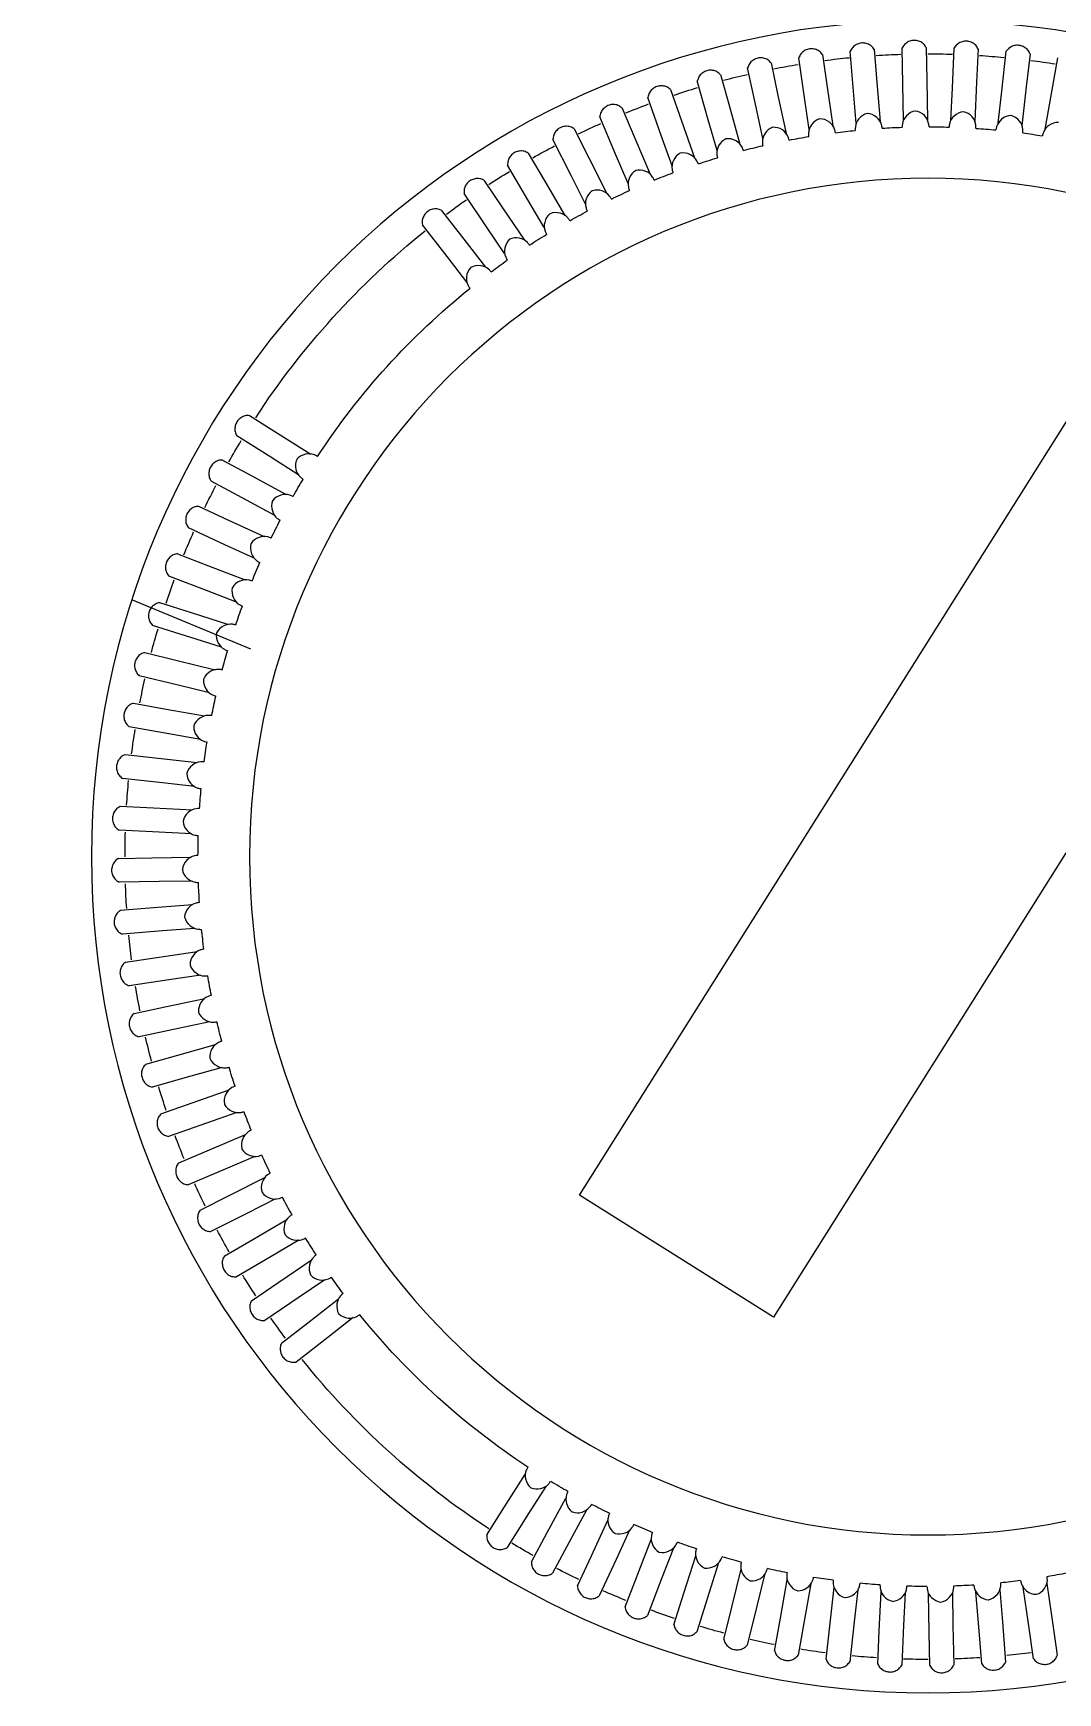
# Model space of a CAD drawing. Header units: inches. Extents: x 12 to 11036, y 8 to 6728.
# Drawn here: x 10831.99 to 10839.58, y 4272.64 to 4284.95 of the extents above; entities that cross this region are included whole.
import ezdxf

# ---------------------------------------------------------------- set-up
doc = ezdxf.new("R2010")
doc.units = ezdxf.units.IN
doc.header["$MEASUREMENT"] = 0

# ---------------------------------------------------------------- blocks, each defined once
blk = doc.blocks.new('A$C114D03CA')
at = {"color": 7, "linetype": 'Continuous', "lineweight": 25}
for p, q in [((27.163, -41.995), (27.172, -41.458)), ((29.565, -49.963), (25.836, -44.039)), ((24.398, -44.944), (28.126, -50.869)), ((32.001, -45.916), (32.882, -45.551)), ((32.929, -48.236), (32.398, -48.158)), ((28.126, -50.869), (29.565, -49.963))]:
    blk.add_line(p, q, dxfattribs=at)
at = {"color": 7, "linetype": 'Continuous', "lineweight": 25, "flags": 128}
for points in [[(26.812, -41.994), (26.8, -41.756), (26.786, -41.458)], [(26.995, -41.455), (26.99, -41.701), (26.985, -41.991)], [(26.113, -42.061), (26.071, -41.826), (26.019, -41.532)], [(26.225, -41.503), (26.253, -41.747), (26.285, -42.036)], [(26.461, -42.016), (26.435, -41.779), (26.401, -41.483)], [(26.609, -41.466), (26.621, -41.712), (26.634, -42.003)], [(27.38, -41.468), (27.36, -41.714), (27.336, -42.003)], [(27.513, -42.017), (27.533, -41.78), (27.557, -41.482)], [(27.764, -41.506), (27.728, -41.75), (27.686, -42.037)], [(27.861, -42.063), (27.896, -41.827), (27.939, -41.532)], [(28.144, -41.569), (28.093, -41.81), (28.032, -42.094)], [(28.206, -42.131), (28.256, -41.897), (28.318, -41.606)], [(28.52, -41.655), (28.453, -41.893), (28.375, -42.172)], [(28.545, -42.22), (28.61, -41.991), (28.691, -41.703)], [(28.889, -41.766), (28.808, -41.999), (28.711, -42.273)], [(28.878, -42.332), (28.958, -42.107), (29.057, -41.825)], [(29.251, -41.901), (29.154, -42.127), (29.041, -42.395)], [(29.204, -42.464), (29.297, -42.245), (29.414, -41.97)], [(29.603, -42.058), (29.492, -42.278), (29.361, -42.537)], [(29.52, -42.617), (29.627, -42.404), (29.761, -42.138)], [(29.944, -42.238), (29.819, -42.45), (29.672, -42.7)], [(29.825, -42.79), (29.946, -42.585), (30.097, -42.328)], [(30.273, -42.439), (30.135, -42.643), (29.972, -42.883)], [(30.119, -42.983), (30.253, -42.785), (30.42, -42.538)], [(30.589, -42.661), (30.438, -42.855), (30.26, -43.085)], [(30.4, -43.194), (30.546, -43.005), (30.729, -42.77)], [(32.011, -44.184), (31.802, -44.315), (31.556, -44.47)], [(31.651, -44.62), (31.853, -44.493), (32.105, -44.334)], [(32.21, -44.514), (31.994, -44.631), (31.738, -44.77)], [(31.823, -44.926), (32.033, -44.812), (32.295, -44.67)], [(32.388, -44.856), (32.165, -44.959), (31.901, -45.081)], [(31.976, -45.242), (32.192, -45.142), (32.463, -45.017)], [(32.544, -45.209), (32.314, -45.297), (32.043, -45.402)], [(32.107, -45.568), (32.33, -45.481), (32.608, -45.374)], [(32.677, -45.571), (32.442, -45.645), (32.165, -45.732)], [(32.218, -45.901), (32.446, -45.829), (32.73, -45.74)], [(32.786, -45.941), (32.547, -45.999), (32.265, -46.068)], [(32.307, -46.24), (32.539, -46.184), (32.828, -46.113)], [(32.871, -46.317), (32.629, -46.36), (32.343, -46.411)], [(32.374, -46.585), (32.609, -46.543), (32.902, -46.491)], [(32.932, -46.697), (32.687, -46.725), (32.399, -46.757)], [(32.418, -46.934), (32.656, -46.907), (32.952, -46.874)], [(32.968, -47.081), (32.722, -47.093), (32.432, -47.107)], [(32.441, -47.284), (32.679, -47.273), (32.977, -47.259)], [(32.98, -47.467), (32.734, -47.463), (32.443, -47.458)], [(32.44, -47.635), (32.679, -47.639), (32.977, -47.644)], [(32.967, -47.852), (32.721, -47.832), (32.432, -47.809)], [(32.417, -47.986), (32.655, -48.005), (32.952, -48.029)], [(32.372, -48.334), (32.608, -48.368), (32.903, -48.412)], [(32.866, -48.617), (32.625, -48.565), (32.341, -48.505)], [(32.304, -48.678), (32.538, -48.728), (32.829, -48.79)], [(32.779, -48.992), (32.542, -48.926), (32.263, -48.847)], [(32.214, -49.018), (32.444, -49.082), (32.731, -49.163)], [(32.668, -49.362), (32.436, -49.28), (32.162, -49.184)], [(32.103, -49.351), (32.328, -49.43), (32.61, -49.529)], [(32.534, -49.723), (32.307, -49.627), (32.04, -49.513)], [(31.971, -49.676), (32.19, -49.77), (32.465, -49.887)], [(32.377, -50.075), (32.157, -49.965), (31.897, -49.834)], [(31.818, -49.992), (32.031, -50.1), (32.297, -50.234)], [(32.197, -50.417), (31.985, -50.292), (31.734, -50.145)], [(31.644, -50.298), (31.85, -50.419), (32.107, -50.57)], [(31.996, -50.746), (31.792, -50.608), (31.552, -50.445)], [(31.452, -50.591), (31.65, -50.725), (31.896, -50.893)], [(31.774, -51.061), (31.579, -50.91), (31.35, -50.732)], [(31.241, -50.872), (31.43, -51.019), (31.665, -51.201)], [(30.251, -52.483), (30.12, -52.274), (29.965, -52.029)], [(29.815, -52.123), (29.942, -52.325), (30.101, -52.577)], [(29.921, -52.683), (29.804, -52.466), (29.665, -52.211)], [(29.579, -52.861), (29.476, -52.637), (29.354, -52.373)], [(29.509, -52.295), (29.623, -52.505), (29.765, -52.767)], [(29.226, -53.016), (29.137, -52.787), (29.033, -52.516)], [(29.193, -52.448), (29.293, -52.665), (29.418, -52.935)], [(28.864, -53.149), (28.79, -52.914), (28.703, -52.637)], [(28.867, -52.58), (28.953, -52.802), (29.061, -53.08)], [(28.194, -52.779), (28.251, -53.011), (28.322, -53.301)], [(28.494, -53.258), (28.436, -53.019), (28.367, -52.737)], [(28.534, -52.69), (28.606, -52.918), (28.695, -53.202)], [(26.101, -52.844), (26.066, -53.08), (26.023, -53.375)], [(26.199, -53.401), (26.234, -53.157), (26.276, -52.87)], [(26.449, -52.89), (26.43, -53.128), (26.406, -53.425)], [(26.582, -53.439), (26.602, -53.194), (26.626, -52.904)], [(27.353, -53.441), (27.342, -53.195), (27.328, -52.905)], [(27.501, -52.891), (27.528, -53.128), (27.561, -53.424)], [(27.737, -53.405), (27.71, -53.16), (27.677, -52.871)], [(27.85, -52.846), (27.891, -53.081), (27.943, -53.375)], [(28.118, -53.344), (28.075, -53.101), (28.024, -52.815)], [(26.8, -52.913), (26.796, -53.151), (26.79, -53.449)], [(26.968, -53.452), (26.972, -53.206), (26.977, -52.916)], [(27.151, -52.913), (27.162, -53.151), (27.176, -53.449)]]:
    blk.add_lwpolyline(points, dxfattribs=at)
at = {"color": 7, "linetype": 'Continuous', "lineweight": 25}
for radius in [6.2, 5.029]:
    blk.add_circle((26.981, -47.454), radius, dxfattribs=at)
for radius, start, end in [(5.952, 97.3564, 99.1154), (5.952, 93.6722, 95.4312), (5.952, 89.988, 91.7469), (5.952, 86.3038, 88.0627), (5.952, 82.6196, 84.3785), (5.952, 78.9354, 80.6943), (5.952, 75.2512, 77.0101), (5.952, 71.567, 73.3259), (5.952, 67.8828, 69.6417), (5.411, 93.7686, 95.3348), (5.411, 90.0843, 91.6506), (5.411, 86.4001, 87.9664), (5.411, 82.7159, 84.2822), (5.952, 64.1985, 65.9575), (5.411, 97.4528, 99.019), (5.411, 79.0317, 80.598), (5.411, 75.3475, 76.9138), (5.952, 60.5143, 62.2733), (5.411, 71.6633, 73.2296), (5.411, 67.9791, 69.5454), (5.952, 56.8301, 58.5891), (5.411, 64.2949, 65.8611), (5.411, 60.6107, 62.1769), (5.952, 53.1459, 54.9048), (5.952, 33.1459, 51.2206), (5.411, 56.9265, 58.4927), (5.411, 53.2422, 54.8085), (5.411, 33.2422, 51.1243), (5.952, 29.4617, 31.2206), (5.411, 29.558, 31.1243), (5.952, 25.7775, 27.5364), (5.411, 25.8738, 27.4401), (5.952, 22.0933, 23.8522), (5.411, 22.1896, 23.7559), (5.952, 18.4091, 20.168), (5.411, 18.5054, 20.0717), (5.952, 14.7249, 16.4838), (5.411, 14.8212, 16.3875), (5.952, 11.0407, 12.7996), (5.411, 11.137, 12.7033), (5.411, 7.4528, 9.019), (5.952, 7.3564, 9.1154), (5.411, 3.7686, 5.3348), (5.952, 3.6722, 5.4312), (5.411, 0.0843, 1.6506), (5.952, 359.988, 1.7469), (5.411, 356.4001, 357.9664), (5.952, 356.3038, 358.0627), (5.411, 352.7159, 354.2822), (5.952, 352.6196, 354.3785), (5.411, 349.0317, 350.598), (5.952, 348.9354, 350.6943), (5.411, 345.3475, 346.9138), (5.952, 345.2512, 347.0101), (5.411, 341.6633, 343.2296), (5.952, 341.567, 343.3259), (5.411, 337.9791, 339.5454), (5.952, 337.8828, 339.6417), (5.411, 334.2949, 335.8611), (5.952, 334.1985, 335.9575), (5.411, 330.6107, 332.1769), (5.411, 326.9265, 328.4927), (5.952, 330.5143, 332.2733), (5.952, 326.8301, 328.5891), (5.411, 323.2422, 324.8085), (5.411, 303.2422, 321.1243), (5.952, 323.1459, 324.9048), (5.952, 303.1459, 321.2206), (5.411, 299.558, 301.1243), (5.411, 295.8738, 297.4401), (5.411, 292.1896, 293.7559), (5.411, 288.5054, 290.0717), (5.411, 284.8212, 286.3875), (5.952, 299.4617, 301.2206), (5.411, 259.0317, 260.598), (5.411, 281.137, 282.7033), (5.952, 295.7775, 297.5364), (5.411, 262.7159, 264.2822), (5.411, 266.4001, 267.9664), (5.411, 270.0843, 271.6506), (5.411, 273.7686, 275.3348), (5.411, 277.4528, 279.019), (5.952, 292.0933, 293.8522), (5.952, 288.4091, 290.168), (5.952, 281.0407, 282.7996), (5.952, 284.7249, 286.4838), (5.952, 262.6196, 264.3785), (5.952, 266.3038, 268.0627), (5.952, 273.6722, 275.4312), (5.952, 277.3564, 279.1154), (5.952, 269.988, 271.7469)]:
    blk.add_arc((26.981, -47.454), radius, start, end, dxfattribs=at)
for points, knots in [([(43.432, -38.329), (41.728, -38.673), (38.318, -39.363), (32.659, -40.288), (26.467, -41.122), (19.726, -41.782), (12.955, -42.206), (5.022, -42.42), (-4.057, -42.261), (-14.29, -41.526), (-24.517, -40.283), (-31.285, -38.986), (-34.669, -38.338)], [0, 0, 0, 0, 0.066327, 0.132708, 0.218665, 0.304623, 0.391013, 0.477403, 0.607303, 0.737203, 0.868602, 1, 1, 1, 1]), ([(26.226, -41.503), (26.228, -41.498), (26.233, -41.482), (26.253, -41.461), (26.282, -41.443), (26.315, -41.437), (26.349, -41.442), (26.38, -41.457), (26.394, -41.474), (26.401, -41.483)], [0, 0, 0, 0, 0.073856, 0.228525, 0.383207, 0.537893, 0.692579, 0.847257, 1, 1, 1, 1]), ([(26.61, -41.467), (26.612, -41.462), (26.618, -41.446), (26.639, -41.427), (26.669, -41.411), (26.703, -41.406), (26.737, -41.413), (26.767, -41.431), (26.78, -41.449), (26.786, -41.458)], [0, 0, 0, 0, 0.073855, 0.228537, 0.383219, 0.537894, 0.692581, 0.847259, 1, 1, 1, 1]), ([(26.996, -41.455), (26.998, -41.451), (27.005, -41.436), (27.027, -41.417), (27.058, -41.403), (27.093, -41.401), (27.125, -41.41), (27.154, -41.429), (27.166, -41.448), (27.172, -41.458)], [0, 0, 0, 0, 0.073842, 0.228534, 0.383206, 0.537892, 0.692571, 0.847259, 1, 1, 1, 1]), ([(27.381, -41.469), (27.384, -41.464), (27.392, -41.45), (27.415, -41.433), (27.447, -41.421), (27.481, -41.421), (27.513, -41.432), (27.541, -41.453), (27.551, -41.473), (27.557, -41.482)], [0, 0, 0, 0, 0.073856, 0.228529, 0.383219, 0.537896, 0.692578, 0.847253, 1, 1, 1, 1]), ([(27.765, -41.507), (27.768, -41.502), (27.777, -41.488), (27.801, -41.473), (27.834, -41.463), (27.868, -41.465), (27.899, -41.479), (27.925, -41.501), (27.935, -41.522), (27.939, -41.532)], [0, 0, 0, 0, 0.073856, 0.228537, 0.383213, 0.537895, 0.692577, 0.847254, 1, 1, 1, 1]), ([(28.145, -41.569), (28.149, -41.565), (28.158, -41.552), (28.184, -41.538), (28.217, -41.53), (28.251, -41.535), (28.281, -41.55), (28.306, -41.574), (28.314, -41.595), (28.318, -41.606)], [0, 0, 0, 0, 0.073848, 0.228522, 0.383209, 0.537886, 0.692571, 0.84725, 1, 1, 1, 1]), ([(28.521, -41.656), (28.525, -41.652), (28.535, -41.64), (28.561, -41.627), (28.595, -41.622), (28.629, -41.628), (28.658, -41.646), (28.681, -41.671), (28.687, -41.693), (28.691, -41.704)], [0, 0, 0, 0, 0.073854, 0.228542, 0.383219, 0.5379, 0.692583, 0.847265, 1, 1, 1, 1]), ([(28.89, -41.767), (28.894, -41.763), (28.906, -41.751), (28.932, -41.741), (28.966, -41.738), (28.999, -41.746), (29.028, -41.765), (29.049, -41.793), (29.054, -41.814), (29.057, -41.825)], [0, 0, 0, 0, 0.07386, 0.228541, 0.383225, 0.5379, 0.692589, 0.847262, 1, 1, 1, 1]), ([(26.626, -42.055), (26.626, -42.046), (26.626, -42.011), (26.656, -41.958), (26.696, -41.936), (26.719, -41.932), (26.72, -41.932)], [0, 0, 0, 0, 0.122432, 0.490853, 0.986776, 1, 1, 1, 1]), ([(26.72, -41.932), (26.72, -41.932), (26.744, -41.934), (26.786, -41.952), (26.82, -42.002), (26.824, -42.037), (26.825, -42.045)], [0, 0, 0, 0, 0.0132232, 0.5091457, 0.8775662, 1, 1, 1, 1]), ([(26.973, -42.043), (26.974, -42.034), (26.977, -42), (27.01, -41.949), (27.051, -41.929), (27.075, -41.926), (27.075, -41.926)], [0, 0, 0, 0, 0.122431, 0.490852, 0.986776, 1, 1, 1, 1]), ([(27.075, -41.926), (27.076, -41.926), (27.099, -41.93), (27.139, -41.951), (27.171, -42.003), (27.173, -42.038), (27.173, -42.046)], [0, 0, 0, 0, 0.013224, 0.509148, 0.877572, 1, 1, 1, 1]), ([(27.321, -42.054), (27.322, -42.045), (27.327, -42.011), (27.364, -41.962), (27.406, -41.945), (27.43, -41.944), (27.43, -41.944)], [0, 0, 0, 0, 0.122429, 0.490855, 0.986778, 1, 1, 1, 1]), ([(27.43, -41.944), (27.431, -41.944), (27.454, -41.949), (27.493, -41.973), (27.521, -42.026), (27.52, -42.061), (27.52, -42.07)], [0, 0, 0, 0, 0.013224, 0.509146, 0.87757, 1, 1, 1, 1]), ([(29.252, -41.902), (29.256, -41.898), (29.268, -41.887), (29.296, -41.878), (29.329, -41.877), (29.362, -41.888), (29.389, -41.909), (29.408, -41.937), (29.412, -41.959), (29.414, -41.97)], [0, 0, 0, 0, 0.073855, 0.228531, 0.383214, 0.537899, 0.692584, 0.847261, 1, 1, 1, 1]), ([(26.014, -42.011), (26.014, -42.011), (26.038, -42.01), (26.082, -42.023), (26.123, -42.068), (26.131, -42.101), (26.133, -42.11)], [0, 0, 0, 0, 0.013222, 0.509147, 0.877574, 1, 1, 1, 1]), ([(26.279, -42.089), (26.279, -42.08), (26.277, -42.045), (26.304, -41.991), (26.342, -41.966), (26.365, -41.96), (26.366, -41.96)], [0, 0, 0, 0, 0.12243, 0.490853, 0.986776, 1, 1, 1, 1]), ([(26.366, -41.96), (26.366, -41.96), (26.39, -41.96), (26.432, -41.976), (26.47, -42.024), (26.477, -42.058), (26.478, -42.066)], [0, 0, 0, 0, 0.013221, 0.509147, 0.877572, 1, 1, 1, 1]), ([(27.667, -42.087), (27.669, -42.078), (27.676, -42.044), (27.716, -41.998), (27.759, -41.984), (27.783, -41.984), (27.783, -41.984)], [0, 0, 0, 0, 0.122429, 0.490853, 0.986777, 1, 1, 1, 1]), ([(27.783, -41.984), (27.784, -41.984), (27.807, -41.991), (27.844, -42.017), (27.869, -42.072), (27.866, -42.107), (27.865, -42.116)], [0, 0, 0, 0, 0.013224, 0.509149, 0.877573, 1, 1, 1, 1]), ([(28.011, -42.142), (28.013, -42.133), (28.022, -42.1), (28.065, -42.056), (28.109, -42.045), (28.132, -42.047), (28.133, -42.047)], [0, 0, 0, 0, 0.12243, 0.490853, 0.986776, 1, 1, 1, 1]), ([(28.133, -42.047), (28.134, -42.047), (28.156, -42.055), (28.191, -42.083), (28.212, -42.14), (28.207, -42.175), (28.206, -42.183)], [0, 0, 0, 0, 0.013224, 0.509146, 0.877574, 1, 1, 1, 1]), ([(29.604, -42.059), (29.608, -42.056), (29.621, -42.045), (29.649, -42.038), (29.683, -42.04), (29.715, -42.052), (29.74, -42.075), (29.758, -42.105), (29.76, -42.127), (29.761, -42.138)], [0, 0, 0, 0, 0.073852, 0.22853, 0.383217, 0.537894, 0.692573, 0.847264, 1, 1, 1, 1]), ([(28.35, -42.219), (28.353, -42.211), (28.364, -42.178), (28.409, -42.137), (28.454, -42.129), (28.478, -42.132), (28.478, -42.132)], [0, 0, 0, 0, 0.122426, 0.490851, 0.986776, 1, 1, 1, 1]), ([(28.478, -42.132), (28.479, -42.132), (28.501, -42.142), (28.534, -42.172), (28.551, -42.231), (28.544, -42.265), (28.542, -42.273)], [0, 0, 0, 0, 0.013222, 0.509146, 0.877566, 1, 1, 1, 1]), ([(28.683, -42.318), (28.687, -42.31), (28.7, -42.278), (28.748, -42.24), (28.793, -42.234), (28.816, -42.239), (28.817, -42.239)], [0, 0, 0, 0, 0.122429, 0.490851, 0.986776, 1, 1, 1, 1]), ([(28.817, -42.239), (28.818, -42.239), (28.839, -42.25), (28.87, -42.283), (28.884, -42.342), (28.874, -42.376), (28.872, -42.384)], [0, 0, 0, 0, 0.013221, 0.509148, 0.877573, 1, 1, 1, 1]), ([(29.945, -42.239), (29.95, -42.236), (29.963, -42.226), (29.991, -42.221), (30.025, -42.224), (30.056, -42.239), (30.08, -42.263), (30.096, -42.294), (30.097, -42.316), (30.097, -42.328)], [0, 0, 0, 0, 0.073847, 0.228532, 0.383209, 0.53789, 0.692575, 0.847263, 1, 1, 1, 1]), ([(29.01, -42.438), (29.014, -42.43), (29.029, -42.399), (29.079, -42.364), (29.125, -42.361), (29.148, -42.368), (29.148, -42.368)], [0, 0, 0, 0, 0.1224303, 0.4908531, 0.9867775, 1, 1, 1, 1]), ([(29.148, -42.368), (29.149, -42.368), (29.169, -42.38), (29.199, -42.415), (29.208, -42.475), (29.197, -42.508), (29.194, -42.516)], [0, 0, 0, 0, 0.013225, 0.509147, 0.877569, 1, 1, 1, 1]), ([(30.274, -42.44), (30.279, -42.437), (30.293, -42.429), (30.321, -42.425), (30.355, -42.431), (30.385, -42.448), (30.407, -42.473), (30.421, -42.505), (30.42, -42.527), (30.42, -42.538)], [0, 0, 0, 0, 0.0738489, 0.228531, 0.3832058, 0.537895, 0.6925707, 0.8472512, 1, 1, 1, 1]), ([(29.328, -42.578), (29.332, -42.571), (29.35, -42.541), (29.402, -42.51), (29.447, -42.51), (29.47, -42.517), (29.471, -42.518)], [0, 0, 0, 0, 0.122432, 0.490852, 0.986776, 1, 1, 1, 1]), ([(29.471, -42.518), (29.471, -42.518), (29.491, -42.532), (29.518, -42.568), (29.524, -42.628), (29.51, -42.66), (29.507, -42.668)], [0, 0, 0, 0, 0.013222, 0.509147, 0.877571, 1, 1, 1, 1]), ([(29.636, -42.739), (29.641, -42.732), (29.661, -42.703), (29.715, -42.675), (29.76, -42.678), (29.782, -42.688), (29.783, -42.688)], [0, 0, 0, 0, 0.122425, 0.490852, 0.986777, 1, 1, 1, 1]), ([(29.783, -42.688), (29.783, -42.688), (29.802, -42.703), (29.826, -42.741), (29.828, -42.802), (29.813, -42.833), (29.809, -42.841)], [0, 0, 0, 0, 0.013224, 0.509147, 0.877571, 1, 1, 1, 1]), ([(30.589, -42.662), (30.594, -42.66), (30.609, -42.652), (30.638, -42.65), (30.671, -42.658), (30.7, -42.677), (30.72, -42.704), (30.732, -42.736), (30.73, -42.758), (30.729, -42.77)], [0, 0, 0, 0, 0.0738548, 0.2285315, 0.3832087, 0.5378985, 0.6925683, 0.8472472, 1, 1, 1, 1]), ([(29.934, -42.92), (29.939, -42.913), (29.961, -42.885), (30.016, -42.861), (30.061, -42.867), (30.083, -42.877), (30.083, -42.878)], [0, 0, 0, 0, 0.122431, 0.490854, 0.986775, 1, 1, 1, 1]), ([(30.083, -42.878), (30.084, -42.878), (30.101, -42.894), (30.123, -42.934), (30.121, -42.994), (30.104, -43.024), (30.099, -43.032)], [0, 0, 0, 0, 0.013223, 0.509149, 0.87757, 1, 1, 1, 1]), ([(30.219, -43.119), (30.225, -43.112), (30.248, -43.086), (30.305, -43.065), (30.35, -43.074), (30.37, -43.086), (30.371, -43.086)], [0, 0, 0, 0, 0.122434, 0.490855, 0.986777, 1, 1, 1, 1]), ([(30.371, -43.086), (30.371, -43.087), (30.388, -43.104), (30.407, -43.145), (30.401, -43.205), (30.382, -43.234), (30.377, -43.241)], [0, 0, 0, 0, 0.013222, 0.509145, 0.877573, 1, 1, 1, 1]), ([(32.011, -44.185), (32.016, -44.184), (32.032, -44.182), (32.06, -44.191), (32.088, -44.209), (32.109, -44.236), (32.119, -44.269), (32.119, -44.303), (32.11, -44.324), (32.105, -44.334)], [0, 0, 0, 0, 0.073855, 0.228534, 0.383221, 0.537893, 0.692578, 0.847259, 1, 1, 1, 1]), ([(31.506, -44.488), (31.514, -44.483), (31.545, -44.467), (31.605, -44.467), (31.644, -44.49), (31.66, -44.509), (31.66, -44.509)], [0, 0, 0, 0, 0.12243, 0.490853, 0.986777, 1, 1, 1, 1]), ([(31.66, -44.509), (31.66, -44.51), (31.67, -44.531), (31.674, -44.576), (31.648, -44.631), (31.62, -44.652), (31.613, -44.657)], [0, 0, 0, 0, 0.01322, 0.509146, 0.877569, 1, 1, 1, 1]), ([(32.21, -44.515), (32.216, -44.515), (32.232, -44.513), (32.259, -44.524), (32.286, -44.544), (32.305, -44.573), (32.313, -44.606), (32.311, -44.64), (32.3, -44.66), (32.295, -44.669)], [0, 0, 0, 0, 0.073851, 0.228533, 0.383212, 0.53789, 0.692573, 0.847258, 1, 1, 1, 1]), ([(31.688, -44.785), (31.696, -44.781), (31.727, -44.766), (31.788, -44.77), (31.825, -44.796), (31.839, -44.815), (31.839, -44.816)], [0, 0, 0, 0, 0.122431, 0.490855, 0.98678, 1, 1, 1, 1]), ([(31.839, -44.816), (31.84, -44.816), (31.848, -44.839), (31.85, -44.884), (31.82, -44.937), (31.79, -44.956), (31.783, -44.96)], [0, 0, 0, 0, 0.013224, 0.50915, 0.877572, 1, 1, 1, 1]), ([(32.388, -44.857), (32.394, -44.857), (32.41, -44.857), (32.436, -44.869), (32.462, -44.891), (32.479, -44.921), (32.485, -44.954), (32.481, -44.988), (32.469, -45.007), (32.463, -45.017)], [0, 0, 0, 0, 0.073852, 0.228528, 0.383213, 0.537893, 0.692575, 0.847249, 1, 1, 1, 1]), ([(31.849, -45.092), (31.858, -45.089), (31.89, -45.077), (31.95, -45.085), (31.986, -45.113), (31.999, -45.133), (31.999, -45.133)], [0, 0, 0, 0, 0.12243, 0.490853, 0.986777, 1, 1, 1, 1]), ([(31.999, -45.133), (31.999, -45.134), (32.006, -45.157), (32.005, -45.202), (31.972, -45.253), (31.941, -45.27), (31.933, -45.274)], [0, 0, 0, 0, 0.0132237, 0.5091456, 0.8775674, 1, 1, 1, 1]), ([(32.544, -45.21), (32.549, -45.21), (32.566, -45.211), (32.591, -45.225), (32.616, -45.248), (32.631, -45.279), (32.635, -45.313), (32.628, -45.347), (32.615, -45.365), (32.608, -45.374)], [0, 0, 0, 0, 0.073857, 0.228537, 0.383213, 0.537895, 0.69259, 0.847269, 1, 1, 1, 1]), ([(31.991, -45.41), (31.999, -45.408), (32.033, -45.397), (32.092, -45.409), (32.126, -45.439), (32.137, -45.46), (32.138, -45.461)], [0, 0, 0, 0, 0.122431, 0.490853, 0.986776, 1, 1, 1, 1]), ([(32.138, -45.461), (32.138, -45.461), (32.143, -45.485), (32.139, -45.53), (32.103, -45.578), (32.071, -45.593), (32.063, -45.597)], [0, 0, 0, 0, 0.013222, 0.509144, 0.87757, 1, 1, 1, 1]), ([(32.677, -45.572), (32.682, -45.573), (32.698, -45.575), (32.723, -45.59), (32.746, -45.615), (32.759, -45.647), (32.76, -45.681), (32.751, -45.714), (32.737, -45.731), (32.73, -45.74)], [0, 0, 0, 0, 0.0738486, 0.2285408, 0.3832203, 0.5379059, 0.6925772, 0.8472642, 1, 1, 1, 1]), ([(32.112, -45.736), (32.12, -45.734), (32.154, -45.726), (32.213, -45.742), (32.245, -45.774), (32.255, -45.796), (32.255, -45.796)], [0, 0, 0, 0, 0.12243, 0.490852, 0.986774, 1, 1, 1, 1]), ([(32.255, -45.796), (32.255, -45.797), (32.259, -45.82), (32.252, -45.865), (32.213, -45.911), (32.18, -45.924), (32.172, -45.927)], [0, 0, 0, 0, 0.0132213, 0.5091448, 0.8775697, 1, 1, 1, 1]), ([(32.786, -45.942), (32.791, -45.943), (32.807, -45.946), (32.831, -45.963), (32.852, -45.989), (32.863, -46.022), (32.862, -46.056), (32.851, -46.088), (32.836, -46.105), (32.828, -46.113)], [0, 0, 0, 0, 0.0738524, 0.2285354, 0.3832065, 0.5378887, 0.6925743, 0.847248, 1, 1, 1, 1]), ([(32.212, -46.07), (32.22, -46.068), (32.255, -46.062), (32.312, -46.081), (32.342, -46.116), (32.35, -46.138), (32.351, -46.138)], [0, 0, 0, 0, 0.122432, 0.490854, 0.986778, 1, 1, 1, 1]), ([(32.351, -46.138), (32.351, -46.139), (32.353, -46.163), (32.343, -46.207), (32.301, -46.251), (32.268, -46.261), (32.259, -46.264)], [0, 0, 0, 0, 0.013225, 0.509148, 0.877572, 1, 1, 1, 1]), ([(32.871, -46.318), (32.876, -46.319), (32.892, -46.323), (32.915, -46.342), (32.934, -46.369), (32.943, -46.403), (32.94, -46.437), (32.927, -46.468), (32.91, -46.484), (32.902, -46.491)], [0, 0, 0, 0, 0.073854, 0.228542, 0.383209, 0.537892, 0.692579, 0.84726, 1, 1, 1, 1]), ([(32.29, -46.408), (32.299, -46.408), (32.333, -46.404), (32.389, -46.427), (32.417, -46.463), (32.424, -46.486), (32.424, -46.486)], [0, 0, 0, 0, 0.1224298, 0.4908545, 0.986778, 1, 1, 1, 1]), ([(32.424, -46.486), (32.424, -46.487), (32.425, -46.511), (32.412, -46.554), (32.367, -46.595), (32.333, -46.603), (32.325, -46.605)], [0, 0, 0, 0, 0.013224, 0.509147, 0.877571, 1, 1, 1, 1]), ([(32.346, -46.752), (32.355, -46.751), (32.39, -46.75), (32.444, -46.776), (32.469, -46.814), (32.475, -46.837), (32.475, -46.838)], [0, 0, 0, 0, 0.12243, 0.490852, 0.986778, 1, 1, 1, 1]), ([(32.932, -46.699), (32.937, -46.7), (32.953, -46.706), (32.974, -46.725), (32.991, -46.754), (32.998, -46.788), (32.993, -46.822), (32.978, -46.852), (32.961, -46.867), (32.952, -46.874)], [0, 0, 0, 0, 0.073852, 0.228531, 0.38321, 0.537892, 0.692582, 0.847254, 1, 1, 1, 1]), ([(32.475, -46.838), (32.475, -46.839), (32.474, -46.862), (32.459, -46.905), (32.411, -46.943), (32.377, -46.949), (32.368, -46.951)], [0, 0, 0, 0, 0.013224, 0.509144, 0.87757, 1, 1, 1, 1]), ([(32.38, -47.098), (32.389, -47.098), (32.424, -47.099), (32.476, -47.129), (32.499, -47.168), (32.503, -47.192), (32.503, -47.192)], [0, 0, 0, 0, 0.122429, 0.490855, 0.986778, 1, 1, 1, 1]), ([(32.968, -47.083), (32.973, -47.085), (32.988, -47.091), (33.008, -47.112), (33.024, -47.142), (33.028, -47.176), (33.021, -47.209), (33.004, -47.239), (32.986, -47.252), (32.977, -47.259)], [0, 0, 0, 0, 0.073855, 0.228531, 0.383206, 0.537899, 0.692576, 0.847258, 1, 1, 1, 1]), ([(32.503, -47.192), (32.503, -47.193), (32.501, -47.217), (32.483, -47.258), (32.433, -47.293), (32.398, -47.297), (32.39, -47.298)], [0, 0, 0, 0, 0.013223, 0.509149, 0.877573, 1, 1, 1, 1]), ([(32.392, -47.446), (32.4, -47.446), (32.435, -47.449), (32.486, -47.483), (32.506, -47.523), (32.508, -47.547), (32.509, -47.548)], [0, 0, 0, 0, 0.122431, 0.490852, 0.986778, 1, 1, 1, 1]), ([(32.979, -47.468), (32.984, -47.47), (32.999, -47.478), (33.018, -47.5), (33.031, -47.531), (33.034, -47.565), (33.025, -47.598), (33.005, -47.626), (32.986, -47.638), (32.977, -47.644)], [0, 0, 0, 0, 0.073856, 0.228528, 0.383221, 0.537904, 0.692575, 0.847256, 1, 1, 1, 1]), ([(32.509, -47.548), (32.508, -47.548), (32.505, -47.572), (32.484, -47.612), (32.432, -47.643), (32.397, -47.645), (32.388, -47.646)], [0, 0, 0, 0, 0.013224, 0.509147, 0.877573, 1, 1, 1, 1]), ([(32.381, -47.793), (32.39, -47.795), (32.424, -47.8), (32.473, -47.836), (32.49, -47.878), (32.491, -47.902), (32.491, -47.903)], [0, 0, 0, 0, 0.122433, 0.490852, 0.986773, 1, 1, 1, 1]), ([(32.966, -47.854), (32.971, -47.856), (32.985, -47.864), (33.002, -47.888), (33.014, -47.919), (33.014, -47.954), (33.003, -47.986), (32.982, -48.013), (32.962, -48.024), (32.952, -48.029)], [0, 0, 0, 0, 0.07385, 0.228535, 0.383216, 0.537895, 0.692575, 0.847263, 1, 1, 1, 1]), ([(32.491, -47.903), (32.491, -47.903), (32.486, -47.926), (32.462, -47.965), (32.408, -47.993), (32.374, -47.993), (32.365, -47.993)], [0, 0, 0, 0, 0.013219, 0.509147, 0.87757, 1, 1, 1, 1]), ([(32.348, -48.14), (32.357, -48.141), (32.391, -48.149), (32.437, -48.188), (32.451, -48.231), (32.451, -48.255), (32.451, -48.256)], [0, 0, 0, 0, 0.122431, 0.490855, 0.986777, 1, 1, 1, 1]), ([(32.451, -48.256), (32.451, -48.256), (32.444, -48.279), (32.418, -48.316), (32.362, -48.341), (32.328, -48.338), (32.319, -48.337)], [0, 0, 0, 0, 0.013224, 0.509146, 0.87757, 1, 1, 1, 1]), ([(32.928, -48.237), (32.932, -48.24), (32.946, -48.249), (32.962, -48.274), (32.972, -48.306), (32.969, -48.34), (32.956, -48.372), (32.934, -48.398), (32.913, -48.407), (32.903, -48.412)], [0, 0, 0, 0, 0.073861, 0.228536, 0.383219, 0.537894, 0.692568, 0.847253, 1, 1, 1, 1]), ([(32.293, -48.483), (32.301, -48.485), (32.335, -48.495), (32.378, -48.537), (32.39, -48.581), (32.388, -48.605), (32.388, -48.606)], [0, 0, 0, 0, 0.12243, 0.490853, 0.986777, 1, 1, 1, 1]), ([(32.388, -48.606), (32.388, -48.606), (32.38, -48.629), (32.351, -48.664), (32.294, -48.685), (32.26, -48.68), (32.251, -48.679)], [0, 0, 0, 0, 0.0132201, 0.509146, 0.8775696, 1, 1, 1, 1]), ([(32.865, -48.618), (32.87, -48.621), (32.883, -48.631), (32.897, -48.656), (32.904, -48.689), (32.9, -48.723), (32.885, -48.754), (32.861, -48.778), (32.84, -48.786), (32.829, -48.79)], [0, 0, 0, 0, 0.073855, 0.228534, 0.383221, 0.537899, 0.692578, 0.847253, 1, 1, 1, 1]), ([(32.216, -48.822), (32.224, -48.825), (32.257, -48.837), (32.298, -48.882), (32.306, -48.926), (32.303, -48.95), (32.303, -48.951)], [0, 0, 0, 0, 0.122428, 0.490853, 0.986775, 1, 1, 1, 1]), ([(32.303, -48.951), (32.303, -48.951), (32.293, -48.973), (32.262, -49.006), (32.204, -49.024), (32.17, -49.017), (32.162, -49.015)], [0, 0, 0, 0, 0.013224, 0.509149, 0.87757, 1, 1, 1, 1]), ([(32.778, -48.994), (32.782, -48.997), (32.795, -49.008), (32.807, -49.034), (32.813, -49.067), (32.806, -49.101), (32.789, -49.13), (32.763, -49.153), (32.742, -49.16), (32.731, -49.163)], [0, 0, 0, 0, 0.07386, 0.228534, 0.383212, 0.537892, 0.692576, 0.847253, 1, 1, 1, 1]), ([(32.117, -49.156), (32.125, -49.159), (32.157, -49.173), (32.195, -49.221), (32.201, -49.265), (32.196, -49.289), (32.196, -49.289)], [0, 0, 0, 0, 0.122432, 0.490854, 0.986779, 1, 1, 1, 1]), ([(32.196, -49.289), (32.195, -49.29), (32.184, -49.311), (32.152, -49.343), (32.093, -49.356), (32.059, -49.347), (32.051, -49.344)], [0, 0, 0, 0, 0.013223, 0.509146, 0.877569, 1, 1, 1, 1]), ([(32.667, -49.363), (32.671, -49.367), (32.683, -49.378), (32.694, -49.405), (32.697, -49.439), (32.688, -49.472), (32.669, -49.5), (32.642, -49.521), (32.62, -49.527), (32.609, -49.529)], [0, 0, 0, 0, 0.07386, 0.2285292, 0.3832121, 0.5379008, 0.6925828, 0.8472624, 1, 1, 1, 1]), ([(31.997, -49.482), (32.005, -49.486), (32.036, -49.502), (32.07, -49.552), (32.073, -49.597), (32.067, -49.62), (32.067, -49.621)], [0, 0, 0, 0, 0.12243, 0.490853, 0.986777, 1, 1, 1, 1]), ([(32.067, -49.621), (32.067, -49.621), (32.054, -49.642), (32.02, -49.671), (31.96, -49.681), (31.927, -49.669), (31.919, -49.666)], [0, 0, 0, 0, 0.013222, 0.509147, 0.877568, 1, 1, 1, 1]), ([(31.856, -49.8), (31.864, -49.805), (31.894, -49.822), (31.925, -49.875), (31.925, -49.92), (31.917, -49.942), (31.917, -49.943)], [0, 0, 0, 0, 0.12243, 0.490852, 0.986776, 1, 1, 1, 1]), ([(32.533, -49.724), (32.537, -49.728), (32.548, -49.74), (32.557, -49.768), (32.558, -49.802), (32.547, -49.834), (32.526, -49.861), (32.498, -49.881), (32.475, -49.885), (32.464, -49.886)], [0, 0, 0, 0, 0.073862, 0.228541, 0.383216, 0.537905, 0.692578, 0.847261, 1, 1, 1, 1]), ([(31.917, -49.943), (31.917, -49.944), (31.903, -49.963), (31.867, -49.99), (31.806, -49.996), (31.774, -49.982), (31.766, -49.979)], [0, 0, 0, 0, 0.013224, 0.509146, 0.877569, 1, 1, 1, 1]), ([(32.376, -50.076), (32.379, -50.081), (32.389, -50.093), (32.396, -50.121), (32.395, -50.155), (32.382, -50.187), (32.36, -50.213), (32.33, -50.23), (32.308, -50.233), (32.297, -50.234)], [0, 0, 0, 0, 0.073858, 0.228529, 0.383216, 0.53789, 0.692581, 0.847256, 1, 1, 1, 1]), ([(31.695, -50.109), (31.703, -50.114), (31.731, -50.133), (31.759, -50.187), (31.756, -50.232), (31.747, -50.254), (31.747, -50.255)], [0, 0, 0, 0, 0.12243, 0.490856, 0.986775, 1, 1, 1, 1]), ([(31.747, -50.255), (31.747, -50.256), (31.732, -50.274), (31.694, -50.299), (31.633, -50.301), (31.602, -50.285), (31.594, -50.281)], [0, 0, 0, 0, 0.013225, 0.509148, 0.877569, 1, 1, 1, 1]), ([(31.515, -50.406), (31.522, -50.412), (31.549, -50.433), (31.574, -50.489), (31.568, -50.534), (31.557, -50.555), (31.557, -50.556)], [0, 0, 0, 0, 0.122426, 0.49085, 0.986774, 1, 1, 1, 1]), ([(32.196, -50.418), (32.199, -50.422), (32.209, -50.436), (32.214, -50.464), (32.21, -50.498), (32.196, -50.529), (32.171, -50.553), (32.141, -50.568), (32.118, -50.569), (32.107, -50.57)], [0, 0, 0, 0, 0.0738538, 0.2285451, 0.3832122, 0.5378957, 0.6925731, 0.8472555, 1, 1, 1, 1]), ([(31.557, -50.556), (31.557, -50.556), (31.541, -50.574), (31.501, -50.596), (31.44, -50.594), (31.41, -50.576), (31.403, -50.572)], [0, 0, 0, 0, 0.01322, 0.509148, 0.877571, 1, 1, 1, 1]), ([(31.316, -50.691), (31.322, -50.697), (31.349, -50.72), (31.369, -50.777), (31.361, -50.822), (31.349, -50.843), (31.348, -50.843)], [0, 0, 0, 0, 0.122433, 0.490856, 0.986773, 1, 1, 1, 1]), ([(31.995, -50.746), (31.997, -50.751), (32.006, -50.765), (32.009, -50.794), (32.004, -50.827), (31.987, -50.857), (31.962, -50.88), (31.93, -50.893), (31.908, -50.893), (31.896, -50.893)], [0, 0, 0, 0, 0.073841, 0.228525, 0.38321, 0.537884, 0.692571, 0.847252, 1, 1, 1, 1]), ([(31.348, -50.843), (31.348, -50.844), (31.331, -50.86), (31.29, -50.88), (31.229, -50.874), (31.201, -50.854), (31.193, -50.849)], [0, 0, 0, 0, 0.013221, 0.509148, 0.877573, 1, 1, 1, 1]), ([(31.773, -51.062), (31.775, -51.067), (31.783, -51.081), (31.784, -51.11), (31.777, -51.143), (31.758, -51.172), (31.731, -51.193), (31.699, -51.204), (31.676, -51.202), (31.665, -51.201)], [0, 0, 0, 0, 0.0738522, 0.2285395, 0.3832187, 0.5378916, 0.6925702, 0.8472539, 1, 1, 1, 1]), ([(29.947, -51.979), (29.951, -51.986), (29.968, -52.017), (29.968, -52.078), (29.944, -52.117), (29.926, -52.132), (29.926, -52.132)], [0, 0, 0, 0, 0.122427, 0.490849, 0.986775, 1, 1, 1, 1]), ([(29.65, -52.16), (29.654, -52.168), (29.668, -52.2), (29.664, -52.26), (29.639, -52.297), (29.619, -52.312), (29.619, -52.312)], [0, 0, 0, 0, 0.122431, 0.490854, 0.986777, 1, 1, 1, 1]), ([(29.926, -52.132), (29.925, -52.133), (29.903, -52.142), (29.858, -52.147), (29.803, -52.121), (29.783, -52.092), (29.778, -52.085)], [0, 0, 0, 0, 0.013223, 0.509148, 0.877572, 1, 1, 1, 1]), ([(29.619, -52.312), (29.618, -52.312), (29.596, -52.321), (29.551, -52.322), (29.498, -52.292), (29.479, -52.263), (29.474, -52.255)], [0, 0, 0, 0, 0.013224, 0.509149, 0.877573, 1, 1, 1, 1]), ([(29.301, -52.471), (29.301, -52.472), (29.278, -52.478), (29.233, -52.477), (29.182, -52.444), (29.165, -52.413), (29.161, -52.406)], [0, 0, 0, 0, 0.013222, 0.509146, 0.877571, 1, 1, 1, 1]), ([(29.342, -52.322), (29.345, -52.33), (29.358, -52.362), (29.35, -52.423), (29.322, -52.458), (29.302, -52.471), (29.301, -52.471)], [0, 0, 0, 0, 0.12243, 0.490854, 0.986777, 1, 1, 1, 1]), ([(28.974, -52.61), (28.973, -52.61), (28.95, -52.616), (28.905, -52.611), (28.856, -52.575), (28.842, -52.543), (28.838, -52.536)], [0, 0, 0, 0, 0.013221, 0.509146, 0.877569, 1, 1, 1, 1]), ([(29.025, -52.463), (29.027, -52.472), (29.038, -52.505), (29.026, -52.565), (28.995, -52.598), (28.975, -52.61), (28.974, -52.61)], [0, 0, 0, 0, 0.122428, 0.49085, 0.986774, 1, 1, 1, 1]), ([(30.25, -52.483), (30.25, -52.488), (30.253, -52.505), (30.244, -52.532), (30.226, -52.561), (30.198, -52.582), (30.166, -52.592), (30.131, -52.591), (30.111, -52.582), (30.101, -52.577)], [0, 0, 0, 0, 0.073863, 0.228531, 0.383213, 0.537887, 0.692575, 0.847256, 1, 1, 1, 1]), ([(28.639, -52.727), (28.638, -52.728), (28.614, -52.732), (28.57, -52.724), (28.523, -52.685), (28.511, -52.652), (28.508, -52.644)], [0, 0, 0, 0, 0.013224, 0.509148, 0.87757, 1, 1, 1, 1]), ([(28.698, -52.584), (28.701, -52.593), (28.709, -52.627), (28.693, -52.685), (28.661, -52.717), (28.639, -52.727), (28.639, -52.727)], [0, 0, 0, 0, 0.122433, 0.490857, 0.986777, 1, 1, 1, 1]), ([(28.026, -52.762), (28.027, -52.771), (28.031, -52.806), (28.008, -52.862), (27.972, -52.889), (27.949, -52.896), (27.949, -52.896)], [0, 0, 0, 0, 0.12243, 0.490854, 0.986779, 1, 1, 1, 1]), ([(28.296, -52.823), (28.296, -52.823), (28.272, -52.826), (28.228, -52.815), (28.184, -52.773), (28.174, -52.74), (28.171, -52.732)], [0, 0, 0, 0, 0.013223, 0.509147, 0.877573, 1, 1, 1, 1]), ([(28.365, -52.684), (28.367, -52.693), (28.373, -52.727), (28.353, -52.785), (28.319, -52.814), (28.297, -52.823), (28.296, -52.823)], [0, 0, 0, 0, 0.122425, 0.490853, 0.986777, 1, 1, 1, 1]), ([(29.92, -52.683), (29.92, -52.688), (29.921, -52.705), (29.911, -52.732), (29.891, -52.759), (29.862, -52.778), (29.829, -52.786), (29.795, -52.783), (29.775, -52.773), (29.765, -52.767)], [0, 0, 0, 0, 0.073852, 0.228529, 0.383205, 0.537887, 0.692575, 0.847253, 1, 1, 1, 1]), ([(26.179, -52.923), (26.178, -52.923), (26.156, -52.916), (26.118, -52.89), (26.094, -52.835), (26.097, -52.8), (26.097, -52.792)], [0, 0, 0, 0, 0.013222, 0.509148, 0.877573, 1, 1, 1, 1]), ([(26.295, -52.821), (26.293, -52.829), (26.286, -52.863), (26.246, -52.909), (26.203, -52.923), (26.18, -52.923), (26.179, -52.923)], [0, 0, 0, 0, 0.122434, 0.490854, 0.986777, 1, 1, 1, 1]), ([(26.532, -52.964), (26.532, -52.963), (26.508, -52.958), (26.47, -52.935), (26.441, -52.881), (26.442, -52.846), (26.442, -52.837)], [0, 0, 0, 0, 0.013224, 0.509147, 0.877571, 1, 1, 1, 1]), ([(26.641, -52.854), (26.64, -52.862), (26.635, -52.897), (26.599, -52.945), (26.557, -52.962), (26.533, -52.963), (26.532, -52.964)], [0, 0, 0, 0, 0.12243, 0.490852, 0.986776, 1, 1, 1, 1]), ([(26.887, -52.981), (26.887, -52.981), (26.863, -52.977), (26.823, -52.956), (26.791, -52.904), (26.79, -52.869), (26.789, -52.861)], [0, 0, 0, 0, 0.013221, 0.509147, 0.877572, 1, 1, 1, 1]), ([(26.989, -52.864), (26.988, -52.873), (26.986, -52.908), (26.952, -52.958), (26.911, -52.978), (26.888, -52.981), (26.887, -52.981)], [0, 0, 0, 0, 0.1224307, 0.4908518, 0.9867763, 1, 1, 1, 1]), ([(27.243, -52.976), (27.242, -52.976), (27.218, -52.973), (27.177, -52.955), (27.142, -52.905), (27.138, -52.871), (27.137, -52.862)], [0, 0, 0, 0, 0.013224, 0.509147, 0.877573, 1, 1, 1, 1]), ([(27.337, -52.852), (27.337, -52.861), (27.336, -52.896), (27.306, -52.949), (27.267, -52.971), (27.243, -52.975), (27.243, -52.976)], [0, 0, 0, 0, 0.122433, 0.490854, 0.986779, 1, 1, 1, 1]), ([(27.597, -52.947), (27.596, -52.947), (27.572, -52.947), (27.53, -52.931), (27.492, -52.884), (27.486, -52.849), (27.484, -52.841)], [0, 0, 0, 0, 0.013224, 0.509145, 0.877566, 1, 1, 1, 1]), ([(27.683, -52.818), (27.683, -52.827), (27.685, -52.862), (27.658, -52.917), (27.621, -52.941), (27.597, -52.947), (27.597, -52.947)], [0, 0, 0, 0, 0.1224303, 0.4908543, 0.9867777, 1, 1, 1, 1]), ([(27.949, -52.896), (27.948, -52.897), (27.924, -52.897), (27.881, -52.884), (27.84, -52.84), (27.831, -52.806), (27.829, -52.797)], [0, 0, 0, 0, 0.013224, 0.509149, 0.877574, 1, 1, 1, 1]), ([(29.578, -52.861), (29.578, -52.866), (29.578, -52.883), (29.566, -52.909), (29.544, -52.935), (29.514, -52.952), (29.481, -52.958), (29.446, -52.953), (29.428, -52.941), (29.418, -52.935)], [0, 0, 0, 0, 0.073852, 0.228539, 0.383225, 0.537903, 0.692577, 0.84726, 1, 1, 1, 1]), ([(29.225, -53.016), (29.225, -53.022), (29.224, -53.038), (29.21, -53.064), (29.186, -53.088), (29.156, -53.103), (29.122, -53.107), (29.088, -53.1), (29.07, -53.087), (29.061, -53.08)], [0, 0, 0, 0, 0.073849, 0.228532, 0.383209, 0.537894, 0.69258, 0.847261, 1, 1, 1, 1]), ([(28.863, -53.149), (28.862, -53.154), (28.86, -53.171), (28.845, -53.195), (28.82, -53.218), (28.788, -53.231), (28.754, -53.233), (28.721, -53.224), (28.704, -53.209), (28.695, -53.202)], [0, 0, 0, 0, 0.073858, 0.228541, 0.383214, 0.537899, 0.692578, 0.847258, 1, 1, 1, 1]), ([(28.493, -53.258), (28.492, -53.263), (28.489, -53.28), (28.472, -53.303), (28.446, -53.324), (28.413, -53.335), (28.379, -53.335), (28.346, -53.324), (28.33, -53.308), (28.322, -53.301)], [0, 0, 0, 0, 0.0738585, 0.2285409, 0.3832235, 0.5379025, 0.6925875, 0.8472606, 1, 1, 1, 1]), ([(26.197, -53.4), (26.195, -53.405), (26.186, -53.419), (26.161, -53.434), (26.129, -53.444), (26.094, -53.442), (26.063, -53.429), (26.037, -53.406), (26.028, -53.386), (26.023, -53.375)], [0, 0, 0, 0, 0.073856, 0.228538, 0.383213, 0.537896, 0.69257, 0.847254, 1, 1, 1, 1]), ([(28.117, -53.343), (28.115, -53.349), (28.111, -53.365), (28.093, -53.387), (28.065, -53.406), (28.032, -53.415), (27.998, -53.413), (27.966, -53.399), (27.951, -53.383), (27.944, -53.375)], [0, 0, 0, 0, 0.0738648, 0.228536, 0.3832161, 0.5379001, 0.6925798, 0.8472591, 1, 1, 1, 1]), ([(26.581, -53.438), (26.579, -53.443), (26.57, -53.458), (26.547, -53.475), (26.515, -53.486), (26.481, -53.486), (26.449, -53.475), (26.422, -53.454), (26.411, -53.435), (26.406, -53.425)], [0, 0, 0, 0, 0.0738567, 0.2285297, 0.3832074, 0.537894, 0.6925763, 0.847252, 1, 1, 1, 1]), ([(26.967, -53.452), (26.964, -53.457), (26.957, -53.472), (26.935, -53.49), (26.904, -53.504), (26.87, -53.506), (26.837, -53.497), (26.808, -53.478), (26.796, -53.459), (26.791, -53.449)], [0, 0, 0, 0, 0.073858, 0.228539, 0.383219, 0.537904, 0.692585, 0.847266, 1, 1, 1, 1]), ([(27.352, -53.44), (27.35, -53.445), (27.344, -53.461), (27.323, -53.481), (27.293, -53.496), (27.259, -53.501), (27.226, -53.494), (27.196, -53.477), (27.183, -53.458), (27.176, -53.449)], [0, 0, 0, 0, 0.0738401, 0.2285229, 0.3832141, 0.5378909, 0.6925784, 0.8472576, 1, 1, 1, 1]), ([(27.736, -53.404), (27.734, -53.409), (27.729, -53.425), (27.71, -53.446), (27.681, -53.464), (27.647, -53.47), (27.613, -53.466), (27.582, -53.45), (27.568, -53.433), (27.561, -53.424)], [0, 0, 0, 0, 0.0738369, 0.228525, 0.3832069, 0.5378932, 0.6925785, 0.8472574, 1, 1, 1, 1])]:
    blk.add_open_spline(points, degree=3, knots=knots, dxfattribs=at)

msp = doc.modelspace()

# ---------------------------------------------------------------- block references
at = {"xscale": -1}
msp.add_blockref('A$C114D03CA', (10865.599, 4326.296), dxfattribs=at)

doc.saveas('drawing.dxf')
